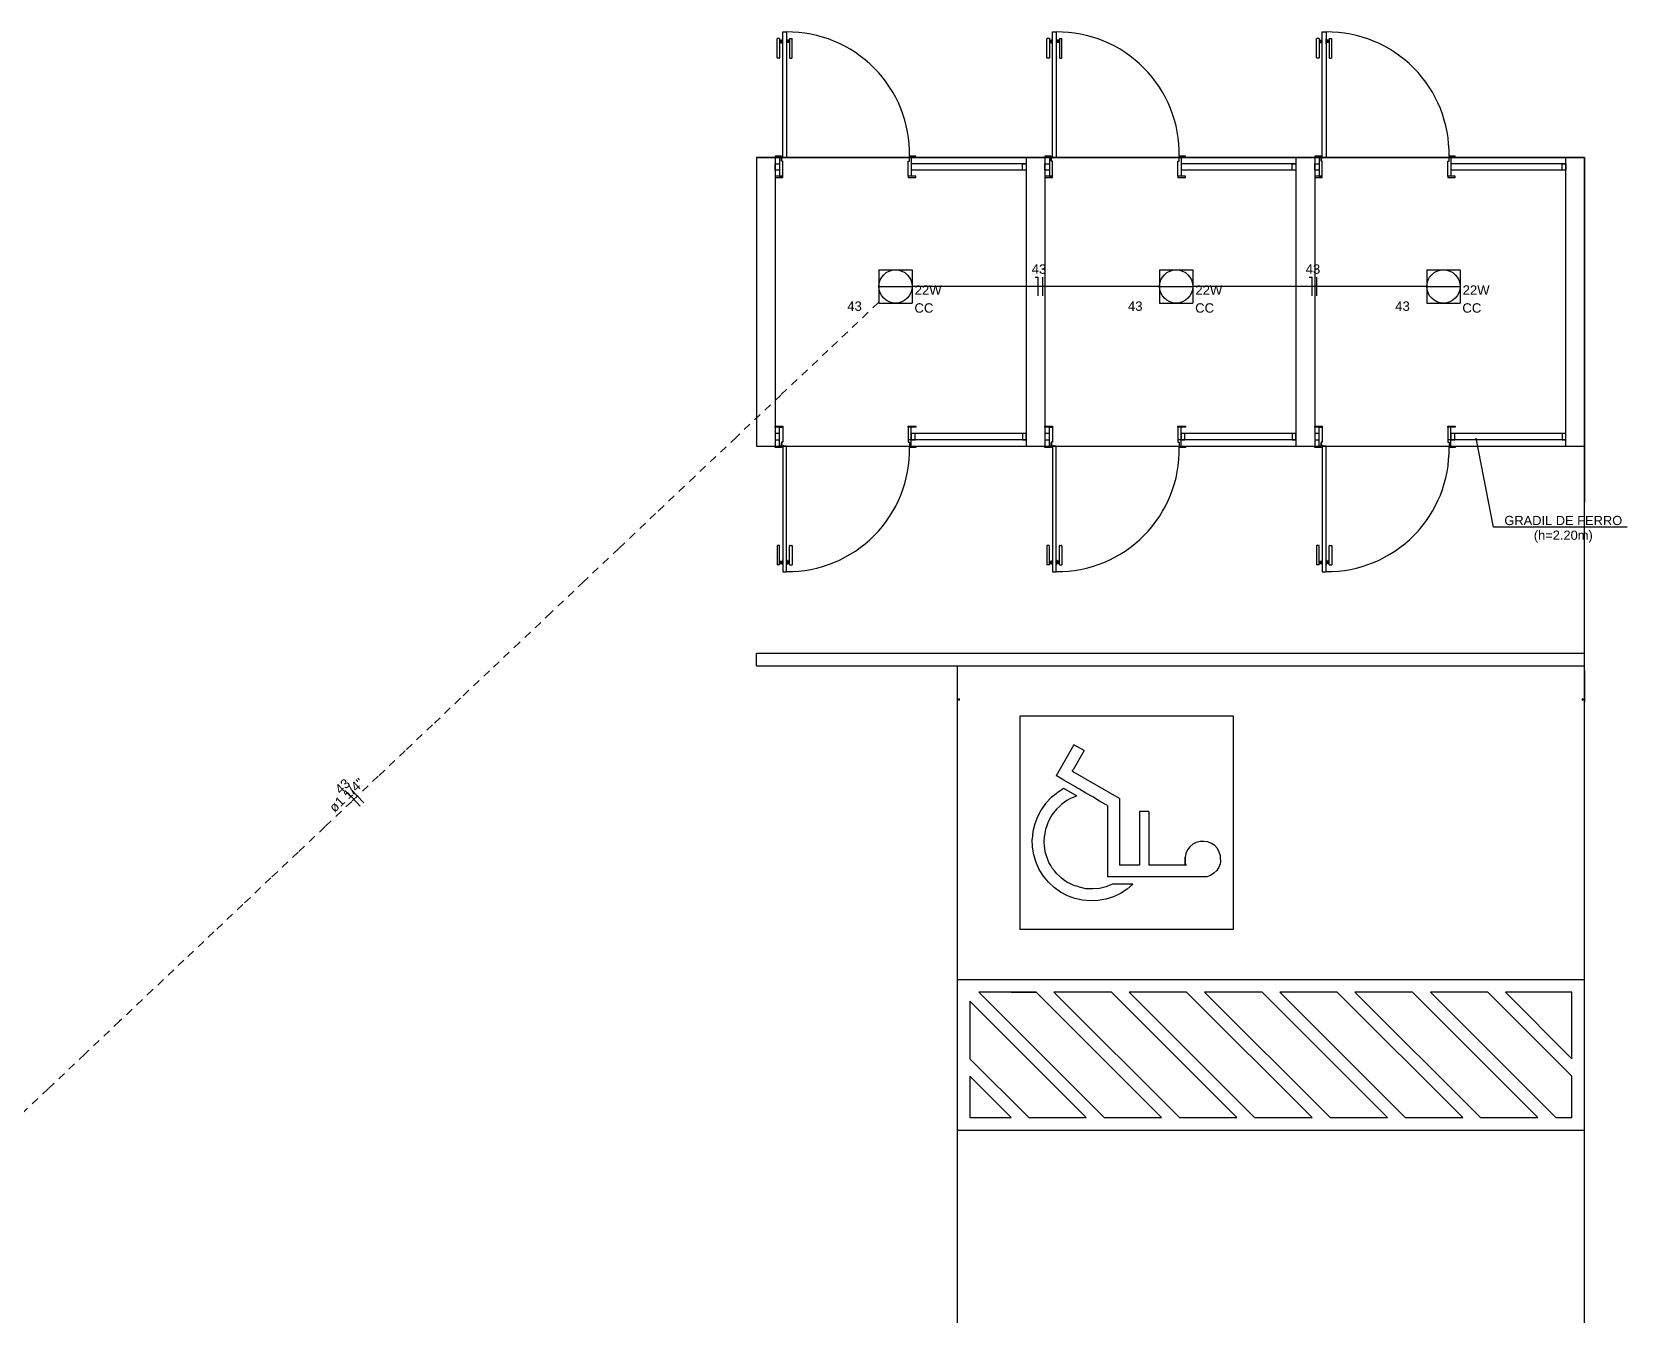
# Model space of a CAD drawing. Header units: millimetres. Extents: x -182 to 147, y -1396 to 58.
# Drawn here: x -85.73 to -60.31, y 37.18 to 57.63 of the extents above; entities that cross this region are included whole.
import ezdxf

# ---------------------------------------------------------------- set-up
doc = ezdxf.new("R2010")
doc.units = ezdxf.units.MM
doc.header["$LTSCALE"] = 10
doc.header["$MEASUREMENT"] = 0
doc.linetypes.add('Dashed2', pattern=[0.375, 0.25, -0.125])
for name, color, linetype in [('Arquitetura', 8, 'Continuous'), ('EL-Condutos', 4, 'Continuous'), ('EL-Fios (Fase 1)', 7, 'Continuous'), ('EL-Fios (Neutro)', 170, 'Continuous'), ('EL-Textos conduto', 7, 'Continuous'), ('EL-Textos fios', 7, 'Continuous'), ('P-SIMBOL', 170, 'Continuous'), ('Textos', 7, 'Continuous')]:
    doc.layers.add(name, color=color, linetype=linetype)
doc.styles.add('Arial', font='arial.ttf')

msp = doc.modelspace()

# ---------------------------------------------------------------- hatches: boundary and pattern name
at = {"layer": 'Arquitetura', "linetype": 'Continuous'}
for points in [[(-70.9833, 46.9899), (-70.9443, 46.9799), (-70.9443, 47.0009), (-70.9833, 46.9899)], [(-60.9833, 46.9899), (-61.0213, 47.0009), (-61.0213, 46.9799), (-60.9833, 46.9899)]]:
    msp.add_hatch(color=256, dxfattribs=at).paths.add_polyline_path(points)

# ---------------------------------------------------------------- linework, layer by layer
for p, q in [((-73.8533, 57.2159), (-73.8533, 57.5189)), ((-73.8133, 57.5189), (-73.8133, 57.2159)), ((-73.7673, 57.4359), (-73.7673, 57.5159)), ((-73.6983, 57.4359), (-73.6983, 57.5159)), ((-73.6523, 57.5189), (-73.6523, 57.2159)), ((-73.6123, 57.2159), (-73.6123, 57.5189)), ((-69.5523, 57.2159), (-69.5523, 57.5189)), ((-69.5123, 57.5189), (-69.5123, 57.2159)), ((-69.4663, 57.4359), (-69.4663, 57.5159)), ((-69.3993, 57.4359), (-69.3993, 57.5159)), ((-69.3533, 57.5189), (-69.3533, 57.2159)), ((-69.3133, 57.2159), (-69.3133, 57.5189)), ((-65.2533, 57.2159), (-65.2533, 57.5189)), ((-65.2133, 57.5189), (-65.2133, 57.2159)), ((-65.1673, 57.4359), (-65.1673, 57.5159)), ((-65.0993, 57.4359), (-65.0993, 57.5159)), ((-65.0523, 57.5189), (-65.0523, 57.2159)), ((-65.0123, 57.2159), (-65.0123, 57.5189)), ((-73.8193, 57.2099), (-73.8473, 57.2099)), ((-73.6463, 57.2099), (-73.6173, 57.2099)), ((-69.5203, 57.2099), (-69.5473, 57.2099)), ((-69.3453, 57.2099), (-69.3173, 57.2099)), ((-65.2193, 57.2099), (-65.2483, 57.2099)), ((-65.0463, 57.2099), (-65.0183, 57.2099)), ((-73.8533, 49.4369), (-73.8533, 49.1329)), ((-73.8193, 49.4429), (-73.8473, 49.4429)), ((-73.8133, 49.1329), (-73.8133, 49.4369)), ((-73.6523, 49.1329), (-73.6523, 49.4369)), ((-73.6463, 49.4429), (-73.6173, 49.4429)), ((-73.6123, 49.4369), (-73.6123, 49.1329)), ((-69.5523, 49.4369), (-69.5523, 49.1329)), ((-69.5203, 49.4429), (-69.5473, 49.4429)), ((-69.5123, 49.1329), (-69.5123, 49.4369)), ((-69.3533, 49.1329), (-69.3533, 49.4369)), ((-69.3453, 49.4429), (-69.3173, 49.4429)), ((-69.3133, 49.4369), (-69.3133, 49.1329)), ((-65.2533, 49.4369), (-65.2533, 49.1329)), ((-65.2193, 49.4429), (-65.2483, 49.4429)), ((-65.2133, 49.1329), (-65.2133, 49.4369)), ((-65.0523, 49.1329), (-65.0523, 49.4369)), ((-65.0463, 49.4429), (-65.0183, 49.4429)), ((-65.0123, 49.4369), (-65.0123, 49.1329)), ((-73.7673, 49.2159), (-73.7673, 49.1359)), ((-73.6983, 49.2159), (-73.6983, 49.1359)), ((-69.4663, 49.2159), (-69.4663, 49.1359)), ((-69.3993, 49.2159), (-69.3993, 49.1359)), ((-65.1673, 49.2159), (-65.1673, 49.1359)), ((-65.0993, 49.2159), (-65.0993, 49.1359)), ((-74.1833, 47.7259), (-60.9833, 47.7259)), ((-74.1833, 47.5259), (-60.9833, 47.5259)), ((-70.9833, 47.5259), (-70.9833, 20.1259)), ((-70.9833, 42.5259), (-60.9833, 42.5259)), ((-70.9833, 40.1259), (-60.9833, 40.1259))]:
    msp.add_line(p, q, dxfattribs=at)
at = {"layer": 'Arquitetura'}
for p, q in [((-73.8133, 57.5189), (-73.8533, 57.5189)), ((-73.8133, 57.4959), (-73.7673, 57.4959)), ((-73.8133, 57.4759), (-73.7673, 57.4759)), ((-73.7673, 57.5159), (-73.7623, 57.5159)), ((-73.7623, 55.6259), (-73.7623, 57.6259)), ((-73.7623, 57.6259), (-73.7033, 57.6259)), ((-73.7033, 57.6259), (-73.7033, 55.6259)), ((-73.6983, 57.5159), (-73.7033, 57.5159)), ((-73.6523, 57.4959), (-73.6983, 57.4959)), ((-73.6523, 57.4759), (-73.6983, 57.4759)), ((-73.6523, 57.5189), (-73.6123, 57.5189)), ((-69.5123, 57.5189), (-69.5523, 57.5189)), ((-69.5123, 57.4959), (-69.4663, 57.4959)), ((-69.5123, 57.4759), (-69.4663, 57.4759)), ((-69.4663, 57.5159), (-69.4633, 57.5159)), ((-69.4633, 55.6259), (-69.4633, 57.6259)), ((-69.4633, 57.6259), (-69.4023, 57.6259)), ((-69.4023, 57.6259), (-69.4023, 55.6259)), ((-69.3993, 57.5159), (-69.4023, 57.5159)), ((-69.3533, 57.4959), (-69.3993, 57.4959)), ((-69.3533, 57.4759), (-69.3993, 57.4759)), ((-69.3533, 57.5189), (-69.3133, 57.5189)), ((-65.2133, 57.5189), (-65.2533, 57.5189)), ((-65.2133, 57.4959), (-65.1673, 57.4959)), ((-65.2133, 57.4759), (-65.1673, 57.4759)), ((-65.1673, 57.5159), (-65.1633, 57.5159)), ((-65.1633, 55.6259), (-65.1633, 57.6259)), ((-65.1633, 57.6259), (-65.1033, 57.6259)), ((-65.1033, 57.6259), (-65.1033, 55.6259)), ((-65.0993, 57.5159), (-65.1033, 57.5159)), ((-65.0523, 57.4959), (-65.0993, 57.4959)), ((-65.0523, 57.4759), (-65.0993, 57.4759)), ((-65.0523, 57.5189), (-65.0123, 57.5189)), ((-73.8133, 57.4559), (-73.7673, 57.4559)), ((-73.7673, 57.4359), (-73.7623, 57.4359)), ((-73.6983, 57.4359), (-73.7033, 57.4359)), ((-73.6523, 57.4559), (-73.6983, 57.4559)), ((-69.5123, 57.4559), (-69.4663, 57.4559)), ((-69.4663, 57.4359), (-69.4633, 57.4359)), ((-69.3993, 57.4359), (-69.4023, 57.4359)), ((-69.3533, 57.4559), (-69.3993, 57.4559)), ((-65.2133, 57.4559), (-65.1673, 57.4559)), ((-65.1673, 57.4359), (-65.1633, 57.4359)), ((-65.0993, 57.4359), (-65.1033, 57.4359)), ((-65.0523, 57.4559), (-65.0993, 57.4559)), ((-74.1833, 55.6259), (-60.9833, 55.6259)), ((-60.9833, 55.6259), (-74.1833, 55.6259)), ((-74.1833, 55.6259), (-74.1833, 51.0259)), ((-73.8823, 55.6259), (-73.8823, 51.0259)), ((-73.7793, 55.5929), (-73.7793, 55.5989)), ((-73.7033, 55.6259), (-73.7623, 55.6259)), ((-73.7503, 55.6229), (-73.7553, 55.6229)), ((-69.8823, 55.5259), (-71.7133, 55.5259)), ((-69.8823, 55.4259), (-71.7133, 55.4259)), ((-69.8823, 55.6259), (-69.8823, 51.0259)), ((-69.5833, 55.6259), (-69.5833, 51.0259)), ((-69.4803, 55.5929), (-69.4803, 55.5989)), ((-69.4023, 55.6259), (-69.4633, 55.6259)), ((-69.4493, 55.6229), (-69.4563, 55.6229)), ((-65.5833, 55.5259), (-67.4133, 55.5259)), ((-65.5833, 55.4259), (-67.4133, 55.4259)), ((-65.5833, 55.6259), (-65.5833, 51.0259)), ((-65.2823, 55.6259), (-65.2823, 51.0259)), ((-65.1793, 55.5929), (-65.1793, 55.5989)), ((-65.1033, 55.6259), (-65.1633, 55.6259)), ((-65.1503, 55.6229), (-65.1553, 55.6229)), ((-61.2823, 55.5259), (-63.1123, 55.5259)), ((-61.2823, 55.4259), (-63.1123, 55.4259)), ((-61.2823, 51.0259), (-61.2823, 55.6259)), ((-60.9833, 55.6259), (-60.9833, 50.1259)), ((-60.9833, 51.0259), (-60.9833, 55.6259)), ((-69.4633, 55.3269), (-69.5833, 55.3269)), ((-69.8823, 51.1259), (-71.7623, 51.1259)), ((-69.8823, 51.2259), (-71.7133, 51.2259)), ((-65.5833, 51.1259), (-67.4633, 51.1259)), ((-65.5833, 51.2259), (-67.4133, 51.2259)), ((-61.2823, 51.1259), (-63.1633, 51.1259)), ((-61.2823, 51.2259), (-63.1123, 51.2259)), ((-62.4353, 49.7329), (-62.7123, 51.1509)), ((-74.1833, 51.0259), (-60.9833, 51.0259)), ((-73.7793, 51.0589), (-73.7793, 51.0529)), ((-73.7623, 51.0259), (-73.7623, 49.0259)), ((-73.7033, 51.0259), (-73.7623, 51.0259)), ((-73.7503, 51.0289), (-73.7553, 51.0289)), ((-73.7033, 49.0259), (-73.7033, 51.0259)), ((-69.4803, 51.0589), (-69.4803, 51.0529)), ((-69.4633, 51.0259), (-69.4633, 49.0259)), ((-69.4023, 51.0259), (-69.4633, 51.0259)), ((-69.4493, 51.0289), (-69.4563, 51.0289)), ((-69.4023, 49.0259), (-69.4023, 51.0259)), ((-65.1793, 51.0589), (-65.1793, 51.0529)), ((-65.1633, 51.0259), (-65.1633, 49.0259)), ((-65.1033, 51.0259), (-65.1633, 51.0259)), ((-65.1503, 51.0289), (-65.1553, 51.0289)), ((-65.1033, 49.0259), (-65.1033, 51.0259)), ((-60.9833, 19.8269), (-60.9833, 51.0259)), ((-60.3053, 49.7329), (-62.4353, 49.7329)), ((-73.8133, 49.1329), (-73.8533, 49.1329)), ((-73.8133, 49.1959), (-73.7673, 49.1959)), ((-73.8133, 49.1759), (-73.7673, 49.1759)), ((-73.8133, 49.1559), (-73.7673, 49.1559)), ((-73.7673, 49.2159), (-73.7623, 49.2159)), ((-73.7673, 49.1359), (-73.7623, 49.1359)), ((-73.6983, 49.2159), (-73.7033, 49.2159)), ((-73.6983, 49.1359), (-73.7033, 49.1359)), ((-73.6523, 49.1959), (-73.6983, 49.1959)), ((-73.6523, 49.1759), (-73.6983, 49.1759)), ((-73.6523, 49.1559), (-73.6983, 49.1559)), ((-73.6523, 49.1329), (-73.6123, 49.1329)), ((-69.5123, 49.1329), (-69.5523, 49.1329)), ((-69.5123, 49.1959), (-69.4663, 49.1959)), ((-69.5123, 49.1759), (-69.4663, 49.1759)), ((-69.5123, 49.1559), (-69.4663, 49.1559)), ((-69.4663, 49.2159), (-69.4633, 49.2159)), ((-69.4663, 49.1359), (-69.4633, 49.1359)), ((-69.3993, 49.2159), (-69.4023, 49.2159)), ((-69.3993, 49.1359), (-69.4023, 49.1359)), ((-69.3533, 49.1959), (-69.3993, 49.1959)), ((-69.3533, 49.1759), (-69.3993, 49.1759)), ((-69.3533, 49.1559), (-69.3993, 49.1559)), ((-69.3533, 49.1329), (-69.3133, 49.1329)), ((-65.2133, 49.1329), (-65.2533, 49.1329)), ((-65.2133, 49.1959), (-65.1673, 49.1959)), ((-65.2133, 49.1759), (-65.1673, 49.1759)), ((-65.2133, 49.1559), (-65.1673, 49.1559)), ((-65.1673, 49.2159), (-65.1633, 49.2159)), ((-65.1673, 49.1359), (-65.1633, 49.1359)), ((-65.0993, 49.2159), (-65.1033, 49.2159)), ((-65.0993, 49.1359), (-65.1033, 49.1359)), ((-65.0523, 49.1959), (-65.0993, 49.1959)), ((-65.0523, 49.1759), (-65.0993, 49.1759)), ((-65.0523, 49.1559), (-65.0993, 49.1559)), ((-65.0523, 49.1329), (-65.0123, 49.1329)), ((-73.7623, 49.0259), (-73.7033, 49.0259)), ((-69.4633, 49.0259), (-69.4023, 49.0259)), ((-65.1633, 49.0259), (-65.1033, 49.0259)), ((-74.1833, 47.5259), (-74.1833, 47.7259)), ((-70.9833, 47.4459), (-70.9833, 46.9499)), ((-60.9833, 47.4459), (-60.9833, 46.9499)), ((-69.9833, 46.7259), (-69.9833, 43.3239)), ((-69.7883, 46.7259), (-69.9833, 46.7259)), ((-69.7753, 46.7259), (-69.7883, 46.7259)), ((-69.7463, 46.7259), (-69.7753, 46.7259)), ((-69.7033, 46.7259), (-69.7463, 46.7259)), ((-69.6443, 46.7259), (-69.7033, 46.7259)), ((-69.5723, 46.7259), (-69.6443, 46.7259)), ((-69.4833, 46.7259), (-69.5723, 46.7259)), ((-69.4073, 46.7259), (-69.4833, 46.7259)), ((-69.1233, 46.7259), (-69.4073, 46.7259)), ((-68.9583, 46.7259), (-69.1233, 46.7259)), ((-68.3963, 46.7259), (-68.9583, 46.7259)), ((-68.0783, 46.7259), (-68.3963, 46.7259)), ((-67.9263, 46.7259), (-68.0783, 46.7259)), ((-67.3503, 46.7259), (-67.9263, 46.7259)), ((-67.3383, 46.7259), (-67.3503, 46.7259)), ((-67.3123, 46.7259), (-67.3383, 46.7259)), ((-67.2743, 46.7259), (-67.3123, 46.7259)), ((-67.2273, 46.7259), (-67.2743, 46.7259)), ((-67.1723, 46.7259), (-67.2273, 46.7259)), ((-67.1093, 46.7259), (-67.1723, 46.7259)), ((-67.0493, 46.7259), (-67.1093, 46.7259)), ((-66.9863, 46.7259), (-67.0493, 46.7259)), ((-66.9273, 46.7259), (-66.9863, 46.7259)), ((-66.8763, 46.7259), (-66.9273, 46.7259)), ((-66.8343, 46.7259), (-66.8763, 46.7259)), ((-66.8043, 46.7259), (-66.8343, 46.7259)), ((-66.7873, 46.7259), (-66.8043, 46.7259)), ((-66.7833, 46.7259), (-66.7873, 46.7259)), ((-66.5843, 46.7259), (-66.7833, 46.7259)), ((-66.5843, 46.7259), (-66.5843, 43.3239)), ((-69.1233, 46.2689), (-69.4073, 45.7739)), ((-69.1233, 46.2689), (-69.4073, 45.7739)), ((-68.9583, 46.1759), (-69.1363, 45.8669)), ((-68.9583, 46.1759), (-69.1233, 46.2689)), ((-68.9583, 46.1759), (-69.1233, 46.2689)), ((-69.3903, 45.7659), (-69.4073, 45.7739)), ((-69.2803, 45.7019), (-69.3903, 45.7659)), ((-69.1493, 45.8459), (-69.1363, 45.8669)), ((-69.1493, 45.8459), (-69.1363, 45.8669)), ((-69.1363, 45.8379), (-69.1493, 45.8459)), ((-68.9583, 45.7359), (-69.1363, 45.8379)), ((-68.9583, 45.7359), (-69.1363, 45.8379)), ((-69.2803, 45.5709), (-69.3903, 45.5029)), ((-69.2803, 45.5709), (-69.3903, 45.5029)), ((-69.1073, 45.6009), (-69.2803, 45.7019)), ((-69.1073, 45.4689), (-69.2803, 45.5709)), ((-69.1073, 45.4689), (-69.2803, 45.5709)), ((-69.0773, 45.5839), (-69.1073, 45.6009)), ((-69.0343, 45.5579), (-69.0773, 45.5839)), ((-68.9293, 45.4989), (-69.0343, 45.5579)), ((-68.3963, 45.4099), (-68.9583, 45.7359)), ((-68.3963, 45.4099), (-68.9583, 45.7359)), ((-69.5723, 45.3339), (-69.6443, 45.2329)), ((-69.5723, 45.3339), (-69.6443, 45.2329)), ((-69.4833, 45.4269), (-69.5723, 45.3339)), ((-69.4833, 45.4269), (-69.5723, 45.3339)), ((-69.4073, 45.4859), (-69.4833, 45.4269)), ((-69.4073, 45.4859), (-69.4833, 45.4269)), ((-69.3903, 45.5029), (-69.4073, 45.4859)), ((-69.3903, 45.5029), (-69.4073, 45.4859)), ((-69.3523, 45.2869), (-69.3993, 45.2409)), ((-69.3183, 45.3169), (-69.3523, 45.2869)), ((-69.2723, 45.3549), (-69.3183, 45.3169)), ((-69.2343, 45.3799), (-69.2723, 45.3549)), ((-69.1783, 45.4099), (-69.2343, 45.3799)), ((-69.1363, 45.4269), (-69.1783, 45.4099)), ((-69.1073, 45.4399), (-69.1363, 45.4269)), ((-69.0773, 45.4519), (-69.1073, 45.4689)), ((-69.0773, 45.4519), (-69.1073, 45.4689)), ((-69.0773, 45.4519), (-69.1073, 45.4399)), ((-68.8183, 45.4359), (-68.9293, 45.4989)), ((-68.7133, 45.3719), (-68.8183, 45.4359)), ((-68.6073, 45.3129), (-68.7133, 45.3719)), ((-68.5863, 45.2999), (-68.6073, 45.3129)), ((-68.5863, 45.2999), (-68.5863, 44.1619)), ((-68.3963, 45.4099), (-68.3963, 44.3519)), ((-69.7463, 45.0079), (-69.7753, 44.8849)), ((-69.7463, 45.0079), (-69.7753, 44.8849)), ((-69.7033, 45.1219), (-69.7463, 45.0079)), ((-69.7033, 45.1219), (-69.7463, 45.0079)), ((-69.6443, 45.2329), (-69.7033, 45.1219)), ((-69.6443, 45.2329), (-69.7033, 45.1219)), ((-69.5383, 45.0249), (-69.5593, 44.9619)), ((-69.5213, 45.0629), (-69.5383, 45.0249)), ((-69.4923, 45.1219), (-69.5213, 45.0629)), ((-69.4663, 45.1559), (-69.4923, 45.1219)), ((-69.4283, 45.2109), (-69.4663, 45.1559)), ((-69.3993, 45.2409), (-69.4283, 45.2109)), ((-67.9263, 45.2069), (-68.0783, 45.2069)), ((-67.9263, 45.2069), (-68.0783, 45.2069)), ((-68.0783, 45.2069), (-68.0783, 44.3519)), ((-67.9263, 45.2069), (-67.9263, 44.3519)), ((-69.7753, 44.8849), (-69.7883, 44.7629)), ((-69.7753, 44.8849), (-69.7883, 44.7629)), ((-69.7843, 44.6359), (-69.7883, 44.7629)), ((-69.5973, 44.7079), (-69.5933, 44.8179)), ((-69.5973, 44.7079), (-69.5933, 44.8179)), ((-69.5853, 44.8519), (-69.5933, 44.8179)), ((-69.5723, 44.9229), (-69.5853, 44.8519)), ((-69.5593, 44.9619), (-69.5723, 44.9229)), ((-69.7623, 44.5129), (-69.7843, 44.6359)), ((-69.7243, 44.3939), (-69.7623, 44.5129)), ((-69.5933, 44.6649), (-69.5973, 44.7079)), ((-69.5853, 44.6019), (-69.5933, 44.6649)), ((-69.5723, 44.5469), (-69.5853, 44.6019)), ((-69.5723, 44.5469), (-69.5853, 44.6019)), ((-69.5593, 44.4959), (-69.5723, 44.5469)), ((-69.5593, 44.4959), (-69.5723, 44.5469)), ((-69.5383, 44.4409), (-69.5593, 44.4959)), ((-69.5383, 44.4409), (-69.5593, 44.4959)), ((-67.3383, 44.5339), (-67.3503, 44.4749)), ((-67.3383, 44.5339), (-67.3503, 44.4749)), ((-67.3123, 44.5929), (-67.3383, 44.5339)), ((-67.3123, 44.5929), (-67.3383, 44.5339)), ((-67.2743, 44.6399), (-67.3123, 44.5929)), ((-67.2743, 44.6399), (-67.3123, 44.5929)), ((-67.2273, 44.6819), (-67.2743, 44.6399)), ((-67.2273, 44.6819), (-67.2743, 44.6399)), ((-67.1723, 44.7119), (-67.2273, 44.6819)), ((-67.1723, 44.7119), (-67.2273, 44.6819)), ((-67.1093, 44.7289), (-67.1723, 44.7119)), ((-67.1093, 44.7289), (-67.1723, 44.7119)), ((-67.0493, 44.7289), (-67.1093, 44.7289)), ((-67.0493, 44.7289), (-67.1093, 44.7289)), ((-66.9863, 44.7199), (-67.0493, 44.7289)), ((-66.9863, 44.7199), (-67.0493, 44.7289)), ((-66.9273, 44.6949), (-66.9863, 44.7199)), ((-66.9273, 44.6949), (-66.9863, 44.7199)), ((-66.8763, 44.6609), (-66.9273, 44.6949)), ((-66.8763, 44.6609), (-66.9273, 44.6949)), ((-66.8343, 44.6149), (-66.8763, 44.6609)), ((-66.8343, 44.6149), (-66.8763, 44.6609)), ((-66.8043, 44.5589), (-66.8343, 44.6149)), ((-66.8043, 44.5589), (-66.8343, 44.6149)), ((-66.7873, 44.4999), (-66.8043, 44.5589)), ((-66.7873, 44.4999), (-66.8043, 44.5589)), ((-66.7833, 44.4369), (-66.7873, 44.4999)), ((-66.7833, 44.4369), (-66.7873, 44.4999)), ((-69.6733, 44.2799), (-69.7243, 44.3939)), ((-69.6063, 44.1739), (-69.6733, 44.2799)), ((-69.5213, 44.3939), (-69.5383, 44.4409)), ((-69.5213, 44.3939), (-69.5383, 44.4409)), ((-69.4923, 44.3439), (-69.5213, 44.3939)), ((-69.4923, 44.3439), (-69.5213, 44.3939)), ((-69.4663, 44.3009), (-69.4923, 44.3439)), ((-69.4663, 44.3009), (-69.4923, 44.3439)), ((-69.4283, 44.2549), (-69.4663, 44.3009)), ((-69.4283, 44.2549), (-69.4663, 44.3009)), ((-69.3993, 44.2169), (-69.4283, 44.2549)), ((-69.3993, 44.2169), (-69.4283, 44.2549)), ((-68.0783, 44.3519), (-68.3963, 44.3519)), ((-68.0783, 44.3519), (-68.3963, 44.3519)), ((-67.3503, 44.3519), (-67.9263, 44.3519)), ((-67.3503, 44.3519), (-67.9263, 44.3519)), ((-67.3503, 44.4749), (-67.3503, 44.4109)), ((-67.3503, 44.3519), (-67.3503, 44.4749)), ((-67.3503, 44.4109), (-67.3503, 44.3519)), ((-67.3503, 44.4109), (-67.3503, 44.3519)), ((-67.3383, 44.3609), (-67.3503, 44.4109)), ((-67.3503, 44.4109), (-67.3503, 44.3519)), ((-67.3503, 44.3519), (-67.3503, 44.4109)), ((-67.3503, 44.3519), (-67.3503, 44.4109)), ((-67.3503, 44.3519), (-67.3383, 44.3609)), ((-67.3503, 44.3519), (-67.3383, 44.3609)), ((-67.3383, 44.3519), (-67.3503, 44.3519)), ((-67.3383, 44.3519), (-67.3503, 44.3519)), ((-67.3333, 44.3519), (-67.3383, 44.3609)), ((-67.3383, 44.3609), (-67.3383, 44.3519)), ((-67.3383, 44.3609), (-67.3383, 44.3519)), ((-67.3383, 44.3519), (-67.3333, 44.3519)), ((-67.3383, 44.3519), (-67.3333, 44.3519)), ((-66.8463, 44.2629), (-66.8933, 44.2209)), ((-66.8133, 44.3179), (-66.8463, 44.2629)), ((-66.7923, 44.3729), (-66.8133, 44.3179)), ((-66.7873, 44.4029), (-66.7923, 44.3729)), ((-66.7833, 44.4369), (-66.7873, 44.4029)), ((-69.5263, 44.0769), (-69.6063, 44.1739)), ((-69.4373, 43.9929), (-69.5263, 44.0769)), ((-69.3353, 43.9199), (-69.4373, 43.9929)), ((-69.3523, 44.1739), (-69.3993, 44.2169)), ((-69.3523, 44.1739), (-69.3993, 44.2169)), ((-69.3183, 44.1449), (-69.3523, 44.1739)), ((-69.3183, 44.1449), (-69.3523, 44.1739)), ((-69.2723, 44.1069), (-69.3183, 44.1449)), ((-69.2723, 44.1069), (-69.3183, 44.1449)), ((-69.2343, 44.0809), (-69.2723, 44.1069)), ((-69.2343, 44.0809), (-69.2723, 44.1069)), ((-69.1783, 44.0519), (-69.2343, 44.0809)), ((-69.1783, 44.0519), (-69.2343, 44.0809)), ((-69.1363, 44.0309), (-69.1783, 44.0519)), ((-69.1363, 44.0309), (-69.1783, 44.0519)), ((-69.1073, 44.0219), (-69.1363, 44.0309)), ((-69.1073, 44.0219), (-69.1363, 44.0309)), ((-69.0773, 44.0139), (-69.1073, 44.0219)), ((-69.0773, 44.0139), (-69.1073, 44.0219)), ((-69.0343, 43.9969), (-69.0773, 44.0139)), ((-69.0343, 43.9969), (-69.0773, 44.0139)), ((-68.9293, 43.9749), (-69.0343, 43.9969)), ((-68.9293, 43.9749), (-69.0343, 43.9969)), ((-68.6073, 44.0049), (-68.7133, 43.9799)), ((-68.6073, 44.0049), (-68.7133, 43.9799)), ((-68.5863, 44.0139), (-68.6073, 44.0049)), ((-68.5863, 44.0139), (-68.6073, 44.0049)), ((-68.5053, 44.1619), (-68.5863, 44.1619)), ((-68.5053, 44.0469), (-68.5863, 44.0139)), ((-68.5053, 44.0469), (-68.5863, 44.0139)), ((-68.2733, 44.1619), (-68.5053, 44.1619)), ((-68.2733, 44.0469), (-68.5053, 44.0469)), ((-68.2733, 44.0469), (-68.5053, 44.0469)), ((-68.1803, 44.1619), (-68.2733, 44.1619)), ((-68.1803, 44.0469), (-68.2733, 43.9669)), ((-68.1803, 44.0469), (-68.2733, 44.0469)), ((-68.1803, 44.0469), (-68.2733, 44.0469)), ((-67.0673, 44.1619), (-68.1803, 44.1619)), ((-67.0033, 44.1659), (-67.0673, 44.1619)), ((-66.9443, 44.1869), (-67.0033, 44.1659)), ((-66.8933, 44.2209), (-66.9443, 44.1869)), ((-69.2253, 43.8609), (-69.3353, 43.9199)), ((-69.1073, 43.8189), (-69.2253, 43.8609)), ((-68.9843, 43.7939), (-69.1073, 43.8189)), ((-68.8613, 43.7809), (-68.9843, 43.7939)), ((-68.8183, 43.9709), (-68.9293, 43.9749)), ((-68.8183, 43.9709), (-68.9293, 43.9749)), ((-68.7343, 43.7849), (-68.8613, 43.7809)), ((-68.7133, 43.9799), (-68.8183, 43.9709)), ((-68.7133, 43.9799), (-68.8183, 43.9709)), ((-68.6113, 43.8099), (-68.7343, 43.7849)), ((-68.4933, 43.8439), (-68.6113, 43.8099)), ((-68.3793, 43.8989), (-68.4933, 43.8439)), ((-68.2733, 43.9669), (-68.3793, 43.8989)), ((-69.7883, 43.3239), (-69.9833, 43.3239)), ((-69.7883, 43.3239), (-69.9833, 43.3239)), ((-69.7843, 43.3239), (-69.7883, 43.3239)), ((-69.7843, 43.3239), (-69.7883, 43.3239)), ((-69.7623, 43.3239), (-69.7843, 43.3239)), ((-69.7623, 43.3239), (-69.7843, 43.3239)), ((-69.7243, 43.3239), (-69.7623, 43.3239)), ((-69.7243, 43.3239), (-69.7623, 43.3239)), ((-69.6733, 43.3239), (-69.7243, 43.3239)), ((-69.6733, 43.3239), (-69.7243, 43.3239)), ((-69.6063, 43.3239), (-69.6733, 43.3239)), ((-69.6063, 43.3239), (-69.6733, 43.3239)), ((-69.5263, 43.3239), (-69.6063, 43.3239)), ((-69.5263, 43.3239), (-69.6063, 43.3239)), ((-69.4373, 43.3239), (-69.5263, 43.3239)), ((-69.4373, 43.3239), (-69.5263, 43.3239)), ((-69.3353, 43.3239), (-69.4373, 43.3239)), ((-69.3353, 43.3239), (-69.4373, 43.3239)), ((-69.2253, 43.3239), (-69.3353, 43.3239)), ((-69.2253, 43.3239), (-69.3353, 43.3239)), ((-69.1073, 43.3239), (-69.2253, 43.3239)), ((-69.1073, 43.3239), (-69.2253, 43.3239)), ((-68.9843, 43.3239), (-69.1073, 43.3239)), ((-68.9843, 43.3239), (-69.1073, 43.3239)), ((-68.8613, 43.3239), (-68.9843, 43.3239)), ((-68.8613, 43.3239), (-68.9843, 43.3239)), ((-68.7343, 43.3239), (-68.8613, 43.3239)), ((-68.7343, 43.3239), (-68.8613, 43.3239)), ((-68.6113, 43.3239), (-68.7343, 43.3239)), ((-68.6113, 43.3239), (-68.7343, 43.3239)), ((-68.4933, 43.3239), (-68.6113, 43.3239)), ((-68.4933, 43.3239), (-68.6113, 43.3239)), ((-68.3793, 43.3239), (-68.4933, 43.3239)), ((-68.3793, 43.3239), (-68.4933, 43.3239)), ((-68.2733, 43.3239), (-68.3793, 43.3239)), ((-68.2733, 43.3239), (-68.3793, 43.3239)), ((-68.1803, 43.3239), (-68.2733, 43.3239)), ((-68.1803, 43.3239), (-68.2733, 43.3239)), ((-67.0673, 43.3239), (-68.1803, 43.3239)), ((-67.0673, 43.3239), (-68.1803, 43.3239)), ((-67.0033, 43.3239), (-67.0673, 43.3239)), ((-67.0033, 43.3239), (-67.0673, 43.3239)), ((-66.9443, 43.3239), (-67.0033, 43.3239)), ((-66.9443, 43.3239), (-67.0033, 43.3239)), ((-66.8933, 43.3239), (-66.9443, 43.3239)), ((-66.8933, 43.3239), (-66.9443, 43.3239)), ((-66.8463, 43.3239), (-66.8933, 43.3239)), ((-66.8463, 43.3239), (-66.8933, 43.3239)), ((-66.8133, 43.3239), (-66.8463, 43.3239)), ((-66.8133, 43.3239), (-66.8463, 43.3239)), ((-66.7923, 43.3239), (-66.8133, 43.3239)), ((-66.7923, 43.3239), (-66.8133, 43.3239)), ((-66.7873, 43.3239), (-66.7923, 43.3239)), ((-66.7873, 43.3239), (-66.7923, 43.3239)), ((-66.7833, 43.3239), (-66.7873, 43.3239)), ((-66.7833, 43.3239), (-66.7873, 43.3239)), ((-66.5843, 43.3239), (-66.7833, 43.3239)), ((-66.5843, 43.3239), (-66.7833, 43.3239)), ((-69.7253, 42.3239), (-70.6393, 42.3239)), ((-70.6393, 42.3239), (-68.6413, 40.3269)), ((-67.7233, 40.3269), (-69.7253, 42.3239)), ((-68.5233, 42.3239), (-69.4413, 42.3239)), ((-69.4413, 42.3239), (-67.4393, 40.3269)), ((-66.5253, 40.3269), (-68.5233, 42.3239)), ((-67.3253, 42.3239), (-68.2393, 42.3239)), ((-68.2393, 42.3239), (-66.2413, 40.3269)), ((-65.3233, 40.3269), (-67.3253, 42.3239)), ((-66.1233, 42.3239), (-67.0413, 42.3239)), ((-67.0413, 42.3239), (-65.0403, 40.3269)), ((-64.1253, 40.3269), (-66.1233, 42.3239)), ((-65.8393, 42.3239), (-63.8423, 40.3269)), ((-64.9253, 42.3239), (-65.8393, 42.3239)), ((-62.9233, 40.3269), (-64.9253, 42.3239)), ((-64.6423, 42.3239), (-62.6403, 40.3269)), ((-63.7233, 42.3239), (-64.6423, 42.3239)), ((-61.7263, 40.3269), (-63.7233, 42.3239)), ((-63.4403, 42.3239), (-61.4423, 40.3269)), ((-62.5263, 42.3239), (-63.4403, 42.3239)), ((-61.1843, 40.9869), (-62.5263, 42.3239)), ((-62.2423, 42.3239), (-61.1843, 41.2659)), ((-61.1843, 42.3239), (-62.2423, 42.3239)), ((-61.1843, 41.2659), (-61.1843, 42.3239)), ((-68.9243, 40.3269), (-70.7823, 42.1839)), ((-70.7823, 42.1839), (-70.7823, 41.2659)), ((-70.7823, 41.2659), (-69.8393, 40.3269)), ((-70.1223, 40.3269), (-70.7823, 40.9869)), ((-70.7823, 40.9869), (-70.7823, 40.3269)), ((-61.1843, 40.3269), (-61.1843, 40.9869)), ((-70.7823, 40.3269), (-70.1223, 40.3269)), ((-69.8393, 40.3269), (-68.9243, 40.3269)), ((-68.6413, 40.3269), (-67.7233, 40.3269)), ((-67.4393, 40.3269), (-66.5253, 40.3269)), ((-66.2413, 40.3269), (-65.3233, 40.3269)), ((-65.0403, 40.3269), (-64.1253, 40.3269)), ((-63.8423, 40.3269), (-62.9233, 40.3269)), ((-62.6403, 40.3269), (-61.7263, 40.3269)), ((-62.6403, 40.3269), (-61.7263, 40.3269)), ((-61.4423, 40.3269), (-61.1843, 40.3269)), ((-61.4423, 40.3269), (-61.1843, 40.3269))]:
    msp.add_line(p, q, dxfattribs=at)
at = {"layer": 'Arquitetura', "color": 2}
for p, q in [((-70.1223, 42.3239), (-69.7253, 42.3239)), ((-70.1223, 42.3239), (-69.7253, 42.3239)), ((-68.2393, 40.8429), (-67.7233, 40.3269)), ((-68.2393, 40.8429), (-67.7233, 40.3269))]:
    msp.add_line(p, q, dxfattribs=at)
at = {"layer": 'Arquitetura'}
for points in [[(-73.7823, 55.6459), (-73.8823, 55.6459), (-73.8823, 55.6259), (-73.7823, 55.6259), (-73.7823, 55.6459)], [(-73.8823, 55.5259), (-73.8133, 55.5259), (-73.8133, 55.4259), (-73.8823, 55.4259), (-73.8823, 55.5259)], [(-73.7623, 55.5659), (-73.7823, 55.5659), (-73.7823, 55.6259), (-73.8133, 55.6259), (-73.8133, 55.3269), (-73.7623, 55.3269), (-73.7623, 55.5659)], [(-71.7623, 55.5659), (-71.7423, 55.5659), (-71.7423, 55.6259), (-71.7133, 55.6259), (-71.7133, 55.3269), (-71.7623, 55.3269), (-71.7623, 55.5659)], [(-71.6433, 55.6459), (-71.7423, 55.6459), (-71.7423, 55.6259), (-71.6433, 55.6259), (-71.6433, 55.6459)], [(-69.9423, 55.5259), (-69.8823, 55.5259), (-69.8823, 55.4259), (-69.9423, 55.4259), (-69.9423, 55.5259)], [(-69.4833, 55.6459), (-69.5833, 55.6459), (-69.5833, 55.6259), (-69.4833, 55.6259), (-69.4833, 55.6459)], [(-69.5833, 55.5259), (-69.5123, 55.5259), (-69.5123, 55.4259), (-69.5833, 55.4259), (-69.5833, 55.5259)], [(-69.4633, 55.5659), (-69.4833, 55.5659), (-69.4833, 55.6259), (-69.5123, 55.6259), (-69.5123, 55.3269), (-69.4633, 55.3269), (-69.4633, 55.5659)], [(-67.4633, 55.5659), (-67.4423, 55.5659), (-67.4423, 55.6259), (-67.4133, 55.6259), (-67.4133, 55.3269), (-67.4633, 55.3269), (-67.4633, 55.5659)], [(-67.3423, 55.6459), (-67.4423, 55.6459), (-67.4423, 55.6259), (-67.3423, 55.6259), (-67.3423, 55.6459)], [(-65.6433, 55.5259), (-65.5833, 55.5259), (-65.5833, 55.4259), (-65.6433, 55.4259), (-65.6433, 55.5259)], [(-65.1833, 55.6459), (-65.2823, 55.6459), (-65.2823, 55.6259), (-65.1833, 55.6259), (-65.1833, 55.6459)], [(-65.2823, 55.5259), (-65.2133, 55.5259), (-65.2133, 55.4259), (-65.2823, 55.4259), (-65.2823, 55.5259)], [(-65.1633, 55.5659), (-65.1833, 55.5659), (-65.1833, 55.6259), (-65.2133, 55.6259), (-65.2133, 55.3269), (-65.1633, 55.3269), (-65.1633, 55.5659)], [(-63.1633, 55.5659), (-63.1433, 55.5659), (-63.1433, 55.6259), (-63.1123, 55.6259), (-63.1123, 55.3269), (-63.1633, 55.3269), (-63.1633, 55.5659)], [(-63.0433, 55.6459), (-63.1433, 55.6459), (-63.1433, 55.6259), (-63.0433, 55.6259), (-63.0433, 55.6459)], [(-61.3423, 55.5259), (-61.2823, 55.5259), (-61.2823, 55.4259), (-61.3423, 55.4259), (-61.3423, 55.5259)], [(-73.7623, 55.3269), (-73.8133, 55.3269), (-73.8823, 55.3269), (-73.8823, 55.3059), (-73.7623, 55.3059), (-73.7623, 55.3269)], [(-71.6433, 55.3269), (-71.7623, 55.3269), (-71.7623, 55.3059), (-71.6433, 55.3059), (-71.6433, 55.3269)], [(-69.4633, 55.3269), (-69.5123, 55.3269), (-69.5833, 55.3269), (-69.5833, 55.3059), (-69.4633, 55.3059), (-69.4633, 55.3269)], [(-67.3423, 55.3269), (-67.4633, 55.3269), (-67.4633, 55.3059), (-67.3423, 55.3059), (-67.3423, 55.3269)], [(-65.1633, 55.3269), (-65.2133, 55.3269), (-65.2823, 55.3269), (-65.2823, 55.3059), (-65.1633, 55.3059), (-65.1633, 55.3269)], [(-63.0433, 55.3269), (-63.1633, 55.3269), (-63.1633, 55.3059), (-63.0433, 55.3059), (-63.0433, 55.3269)], [(-73.7623, 51.3269), (-73.8133, 51.3269), (-73.8823, 51.3269), (-73.8823, 51.3459), (-73.7623, 51.3459), (-73.7623, 51.3269)], [(-73.8823, 51.1259), (-73.8133, 51.1259), (-73.8133, 51.2259), (-73.8823, 51.2259), (-73.8823, 51.1259)], [(-73.7623, 51.0869), (-73.7823, 51.0869), (-73.7823, 51.0259), (-73.8133, 51.0259), (-73.8133, 51.3269), (-73.7623, 51.3269), (-73.7623, 51.0869)], [(-71.6433, 51.3269), (-71.7623, 51.3269), (-71.7623, 51.3459), (-71.6433, 51.3459), (-71.6433, 51.3269)], [(-71.7623, 51.0869), (-71.7423, 51.0869), (-71.7423, 51.0259), (-71.7133, 51.0259), (-71.7133, 51.3269), (-71.7623, 51.3269), (-71.7623, 51.0869)], [(-71.7133, 51.1259), (-71.6523, 51.1259), (-71.6523, 51.2259), (-71.7133, 51.2259), (-71.7133, 51.1259)], [(-69.9423, 51.1259), (-69.8823, 51.1259), (-69.8823, 51.2259), (-69.9423, 51.2259), (-69.9423, 51.1259)], [(-69.4633, 51.3269), (-69.5123, 51.3269), (-69.5833, 51.3269), (-69.5833, 51.3459), (-69.4633, 51.3459), (-69.4633, 51.3269)], [(-69.5833, 51.1259), (-69.5123, 51.1259), (-69.5123, 51.2259), (-69.5833, 51.2259), (-69.5833, 51.1259)], [(-69.4633, 51.0869), (-69.4833, 51.0869), (-69.4833, 51.0259), (-69.5123, 51.0259), (-69.5123, 51.3269), (-69.4633, 51.3269), (-69.4633, 51.0869)], [(-67.3423, 51.3269), (-67.4633, 51.3269), (-67.4633, 51.3459), (-67.3423, 51.3459), (-67.3423, 51.3269)], [(-67.4633, 51.0869), (-67.4423, 51.0869), (-67.4423, 51.0259), (-67.4133, 51.0259), (-67.4133, 51.3269), (-67.4633, 51.3269), (-67.4633, 51.0869)], [(-67.4133, 51.1259), (-67.3533, 51.1259), (-67.3533, 51.2259), (-67.4133, 51.2259), (-67.4133, 51.1259)], [(-65.6433, 51.1259), (-65.5833, 51.1259), (-65.5833, 51.2259), (-65.6433, 51.2259), (-65.6433, 51.1259)], [(-65.1633, 51.3269), (-65.2133, 51.3269), (-65.2823, 51.3269), (-65.2823, 51.3459), (-65.1633, 51.3459), (-65.1633, 51.3269)], [(-65.2823, 51.1259), (-65.2133, 51.1259), (-65.2133, 51.2259), (-65.2823, 51.2259), (-65.2823, 51.1259)], [(-65.1633, 51.0869), (-65.1833, 51.0869), (-65.1833, 51.0259), (-65.2133, 51.0259), (-65.2133, 51.3269), (-65.1633, 51.3269), (-65.1633, 51.0869)], [(-63.0433, 51.3269), (-63.1633, 51.3269), (-63.1633, 51.3459), (-63.0433, 51.3459), (-63.0433, 51.3269)], [(-63.1633, 51.0869), (-63.1433, 51.0869), (-63.1433, 51.0259), (-63.1123, 51.0259), (-63.1123, 51.3269), (-63.1633, 51.3269), (-63.1633, 51.0869)], [(-63.1123, 51.1259), (-63.0523, 51.1259), (-63.0523, 51.2259), (-63.1123, 51.2259), (-63.1123, 51.1259)], [(-73.7823, 51.0059), (-73.8823, 51.0059), (-73.8823, 51.0259), (-73.7823, 51.0259), (-73.7823, 51.0059)], [(-71.6433, 51.0059), (-71.7423, 51.0059), (-71.7423, 51.0259), (-71.6433, 51.0259), (-71.6433, 51.0059)], [(-69.4833, 51.0059), (-69.5833, 51.0059), (-69.5833, 51.0259), (-69.4833, 51.0259), (-69.4833, 51.0059)], [(-67.3423, 51.0059), (-67.4423, 51.0059), (-67.4423, 51.0259), (-67.3423, 51.0259), (-67.3423, 51.0059)], [(-65.1833, 51.0059), (-65.2823, 51.0059), (-65.2823, 51.0259), (-65.1833, 51.0259), (-65.1833, 51.0059)], [(-63.0433, 51.0059), (-63.1433, 51.0059), (-63.1433, 51.0259), (-63.0433, 51.0259), (-63.0433, 51.0059)], [(-70.9833, 46.9899), (-70.9443, 46.9799), (-70.9443, 47.0009), (-70.9833, 46.9899)], [(-60.9833, 46.9899), (-61.0213, 47.0009), (-61.0213, 46.9799), (-60.9833, 46.9899)]]:
    msp.add_lwpolyline(points, close=True, dxfattribs=at)
for points in [[(-73.7803, 55.6179), (-73.7823, 55.6209), (-73.7823, 55.6209), (-73.7823, 55.6159), (-73.7823, 55.5769), (-73.7803, 55.5769), (-73.7803, 55.6179)], [(-73.7783, 55.6009), (-73.7793, 55.5989), (-73.7803, 55.5989)], [(-73.7783, 55.5909), (-73.7793, 55.5929), (-73.7803, 55.5929)], [(-73.7783, 55.5959), (-73.7773, 55.5959), (-73.7773, 55.5909), (-73.7783, 55.5909), (-73.7783, 55.6009), (-73.7773, 55.6009), (-73.7773, 55.5969), (-73.7783, 55.5969)], [(-73.7743, 55.6239), (-73.7773, 55.6259), (-73.7773, 55.6259), (-73.7733, 55.6259), (-73.7333, 55.6259), (-73.7333, 55.6239), (-73.7743, 55.6239)], [(-73.7573, 55.6219), (-73.7553, 55.6229), (-73.7553, 55.6239)], [(-73.7523, 55.6219), (-73.7523, 55.6209), (-73.7483, 55.6209), (-73.7483, 55.6219), (-73.7573, 55.6219), (-73.7573, 55.6209), (-73.7533, 55.6209), (-73.7533, 55.6219)], [(-73.7483, 55.6219), (-73.7503, 55.6229), (-73.7503, 55.6239)], [(-69.4813, 55.6179), (-69.4833, 55.6209), (-69.4833, 55.6209), (-69.4833, 55.6159), (-69.4833, 55.5769), (-69.4813, 55.5769), (-69.4813, 55.6179)], [(-69.4783, 55.6009), (-69.4803, 55.5989), (-69.4813, 55.5989)], [(-69.4783, 55.5909), (-69.4803, 55.5929), (-69.4813, 55.5929)], [(-69.4743, 55.6239), (-69.4783, 55.6259), (-69.4783, 55.6259), (-69.4733, 55.6259), (-69.4333, 55.6259), (-69.4333, 55.6239), (-69.4743, 55.6239)], [(-69.4783, 55.5959), (-69.4783, 55.5959), (-69.4783, 55.5909), (-69.4783, 55.5909), (-69.4783, 55.6009), (-69.4783, 55.6009), (-69.4783, 55.5969), (-69.4783, 55.5969)], [(-69.4583, 55.6219), (-69.4563, 55.6229), (-69.4563, 55.6239)], [(-69.4523, 55.6219), (-69.4523, 55.6209), (-69.4473, 55.6209), (-69.4473, 55.6219), (-69.4583, 55.6219), (-69.4583, 55.6209), (-69.4533, 55.6209), (-69.4533, 55.6219)], [(-69.4473, 55.6219), (-69.4493, 55.6229), (-69.4493, 55.6239)], [(-65.1803, 55.6179), (-65.1833, 55.6209), (-65.1833, 55.6209), (-65.1833, 55.6159), (-65.1833, 55.5769), (-65.1803, 55.5769), (-65.1803, 55.6179)], [(-65.1783, 55.6009), (-65.1793, 55.5989), (-65.1803, 55.5989)], [(-65.1783, 55.5909), (-65.1793, 55.5929), (-65.1803, 55.5929)], [(-65.1783, 55.5959), (-65.1773, 55.5959), (-65.1773, 55.5909), (-65.1783, 55.5909), (-65.1783, 55.6009), (-65.1773, 55.6009), (-65.1773, 55.5969), (-65.1783, 55.5969)], [(-65.1733, 55.6239), (-65.1773, 55.6259), (-65.1773, 55.6259), (-65.1723, 55.6259), (-65.1323, 55.6259), (-65.1323, 55.6239), (-65.1733, 55.6239)], [(-65.1573, 55.6219), (-65.1553, 55.6229), (-65.1553, 55.6239)], [(-65.1523, 55.6219), (-65.1523, 55.6209), (-65.1483, 55.6209), (-65.1483, 55.6219), (-65.1573, 55.6219), (-65.1573, 55.6209), (-65.1533, 55.6209), (-65.1533, 55.6219)], [(-65.1483, 55.6219), (-65.1503, 55.6229), (-65.1503, 55.6239)], [(-73.7803, 51.0349), (-73.7823, 51.0309), (-73.7823, 51.0309), (-73.7823, 51.0359), (-73.7823, 51.0769), (-73.7803, 51.0769), (-73.7803, 51.0349)], [(-73.7783, 51.0609), (-73.7793, 51.0589), (-73.7803, 51.0589)], [(-73.7783, 51.0509), (-73.7793, 51.0529), (-73.7803, 51.0529)], [(-73.7783, 51.0569), (-73.7773, 51.0569), (-73.7773, 51.0609), (-73.7783, 51.0609), (-73.7783, 51.0509), (-73.7773, 51.0509), (-73.7773, 51.0559), (-73.7783, 51.0559)], [(-73.7743, 51.0279), (-73.7773, 51.0259), (-73.7773, 51.0259), (-73.7733, 51.0259), (-73.7333, 51.0259), (-73.7333, 51.0279), (-73.7743, 51.0279)], [(-73.7523, 51.0309), (-73.7523, 51.0309), (-73.7483, 51.0309), (-73.7483, 51.0309), (-73.7573, 51.0309), (-73.7573, 51.0309), (-73.7533, 51.0309), (-73.7533, 51.0309)], [(-73.7573, 51.0309), (-73.7553, 51.0289), (-73.7553, 51.0279)], [(-73.7483, 51.0309), (-73.7503, 51.0289), (-73.7503, 51.0279)], [(-69.4813, 51.0349), (-69.4833, 51.0309), (-69.4833, 51.0309), (-69.4833, 51.0359), (-69.4833, 51.0769), (-69.4813, 51.0769), (-69.4813, 51.0349)], [(-69.4783, 51.0609), (-69.4803, 51.0589), (-69.4813, 51.0589)], [(-69.4783, 51.0509), (-69.4803, 51.0529), (-69.4813, 51.0529)], [(-69.4783, 51.0569), (-69.4783, 51.0569), (-69.4783, 51.0609), (-69.4783, 51.0609), (-69.4783, 51.0509), (-69.4783, 51.0509), (-69.4783, 51.0559), (-69.4783, 51.0559)], [(-69.4743, 51.0279), (-69.4783, 51.0259), (-69.4783, 51.0259), (-69.4733, 51.0259), (-69.4333, 51.0259), (-69.4333, 51.0279), (-69.4743, 51.0279)], [(-69.4523, 51.0309), (-69.4523, 51.0309), (-69.4473, 51.0309), (-69.4473, 51.0309), (-69.4583, 51.0309), (-69.4583, 51.0309), (-69.4533, 51.0309), (-69.4533, 51.0309)], [(-69.4583, 51.0309), (-69.4563, 51.0289), (-69.4563, 51.0279)], [(-69.4473, 51.0309), (-69.4493, 51.0289), (-69.4493, 51.0279)], [(-65.1803, 51.0349), (-65.1833, 51.0309), (-65.1833, 51.0309), (-65.1833, 51.0359), (-65.1833, 51.0769), (-65.1803, 51.0769), (-65.1803, 51.0349)], [(-65.1783, 51.0609), (-65.1793, 51.0589), (-65.1803, 51.0589)], [(-65.1783, 51.0509), (-65.1793, 51.0529), (-65.1803, 51.0529)], [(-65.1783, 51.0569), (-65.1773, 51.0569), (-65.1773, 51.0609), (-65.1783, 51.0609), (-65.1783, 51.0509), (-65.1773, 51.0509), (-65.1773, 51.0559), (-65.1783, 51.0559)], [(-65.1733, 51.0279), (-65.1773, 51.0259), (-65.1773, 51.0259), (-65.1723, 51.0259), (-65.1323, 51.0259), (-65.1323, 51.0279), (-65.1733, 51.0279)], [(-65.1523, 51.0309), (-65.1523, 51.0309), (-65.1483, 51.0309), (-65.1483, 51.0309), (-65.1573, 51.0309), (-65.1573, 51.0309), (-65.1533, 51.0309), (-65.1533, 51.0309)], [(-65.1573, 51.0309), (-65.1553, 51.0289), (-65.1553, 51.0279)], [(-65.1483, 51.0309), (-65.1503, 51.0289), (-65.1503, 51.0279)]]:
    msp.add_lwpolyline(points, dxfattribs=at)
at = {"layer": 'Arquitetura', "color": 3}
msp.add_lwpolyline([(-61.3423, 51.1259), (-61.2823, 51.1259), (-61.2823, 51.2259), (-61.3423, 51.2259), (-61.3423, 51.1259)], close=True, dxfattribs=at)
at = {"layer": 'Arquitetura'}
for centre in [(-73.7773, 55.6209), (-69.4783, 55.6209), (-65.1773, 55.6209), (-73.7773, 51.0309), (-69.4783, 51.0309), (-65.1773, 51.0309)]:
    msp.add_circle(centre, 0.005, dxfattribs=at)
for centre, start, end in [((-73.6863, 55.6829), 358.923, 90.495), ((-69.3863, 55.6829), 358.923, 90.495), ((-65.0863, 55.6829), 358.923, 90.495), ((-73.6863, 50.9699), 269.505, 1.07669), ((-69.3863, 50.9699), 269.505, 1.07669), ((-65.0863, 50.9699), 269.505, 1.07669)]:
    msp.add_arc(centre, 1.9436, start, end, dxfattribs=at)
at = {"layer": 'Arquitetura', "linetype": 'Continuous'}
for centre, start, end in [((-73.8463, 57.2159), 180, 260.538), ((-73.8183, 57.2159), 260.538, 0), ((-73.6473, 57.2159), 180, 279.462), ((-73.6193, 57.2159), 279.462, 0), ((-69.5473, 57.2159), 180, 260.538), ((-69.5193, 57.2159), 260.538, 0), ((-69.3463, 57.2159), 180, 279.462), ((-69.3183, 57.2159), 279.462, 0), ((-65.2473, 57.2159), 180, 260.538), ((-65.2183, 57.2159), 260.538, 0), ((-65.0473, 57.2159), 180, 279.462), ((-65.0193, 57.2159), 279.462, 0), ((-73.8463, 49.4369), 99.4623, 180), ((-73.8183, 49.4369), 0, 99.4623), ((-73.6473, 49.4369), 80.5377, 180), ((-73.6193, 49.4369), 0, 80.5377), ((-69.5473, 49.4369), 99.4623, 180), ((-69.5193, 49.4369), 0, 99.4623), ((-69.3463, 49.4369), 80.5377, 180), ((-69.3183, 49.4369), 0, 80.5377), ((-65.2473, 49.4369), 99.4623, 180), ((-65.2183, 49.4369), 0, 99.4623), ((-65.0473, 49.4369), 80.5377, 180), ((-65.0193, 49.4369), 0, 80.5377)]:
    msp.add_arc(centre, 0.006, start, end, dxfattribs=at)
at = {"layer": 'EL-Condutos', "linetype": 'Continuous'}
for points in [[(-67.7569, 53.571), (-67.9404, 53.571), (-68.1131, 53.571), (-68.2758, 53.571), (-68.4293, 53.571), (-68.5743, 53.571), (-68.7117, 53.571), (-68.8421, 53.571), (-68.9664, 53.571), (-69.0853, 53.571), (-69.1996, 53.571), (-69.31, 53.571), (-69.4174, 53.571), (-69.5225, 53.571), (-69.626, 53.571), (-69.7288, 53.571), (-69.8316, 53.571), (-69.9351, 53.571), (-70.0402, 53.571), (-70.1476, 53.571), (-70.258, 53.571), (-70.3723, 53.571), (-70.4912, 53.571), (-70.6155, 53.571), (-70.746, 53.571), (-70.8833, 53.571), (-71.0284, 53.571), (-71.1819, 53.571), (-71.3446, 53.571), (-71.5173, 53.571), (-71.7007, 53.571)], [(-63.4978, 53.571), (-63.6709, 53.571), (-63.8339, 53.571), (-63.9875, 53.571), (-64.1325, 53.571), (-64.2696, 53.571), (-64.3994, 53.571), (-64.5227, 53.571), (-64.6403, 53.571), (-64.7528, 53.571), (-64.861, 53.571), (-64.9656, 53.571), (-65.0673, 53.571), (-65.1669, 53.571), (-65.265, 53.571), (-65.3623, 53.571), (-65.4597, 53.571), (-65.5578, 53.571), (-65.6573, 53.571), (-65.7591, 53.571), (-65.8636, 53.571), (-65.9718, 53.571), (-66.0844, 53.571), (-66.2019, 53.571), (-66.3253, 53.571), (-66.4551, 53.571), (-66.5921, 53.571), (-66.7371, 53.571), (-66.8907, 53.571), (-67.0537, 53.571), (-67.2268, 53.571)]]:
    msp.add_lwpolyline(points, dxfattribs=at)
at = {"layer": 'EL-Condutos', "linetype": 'Dashed2', "ltscale": 0.05}
msp.add_lwpolyline([(-72.2375, 53.3136), (-73.0415, 52.5525), (-73.7949, 51.8392), (-74.5015, 51.1703), (-75.1647, 50.5424), (-75.7883, 49.9521), (-76.3757, 49.3959), (-76.9307, 48.8706), (-77.4567, 48.3726), (-77.9575, 47.8985), (-78.4365, 47.445), (-78.8975, 47.0085), (-79.3441, 46.5858), (-79.7797, 46.1734), (-80.2081, 45.7678), (-80.6328, 45.3658), (-81.0575, 44.9637), (-81.4857, 44.5584), (-81.921, 44.1462), (-82.3671, 43.7239), (-82.8275, 43.288), (-83.3059, 42.8351), (-83.8059, 42.3618), (-84.331, 41.8646), (-84.8849, 41.3403), (-85.4712, 40.7852), (-86.0935, 40.1962)], dxfattribs=at)
at = {"layer": 'EL-Fios (Fase 1)'}
for p, q in [((-69.6163, 53.421), (-69.6163, 53.721)), ((-65.2498, 53.421), (-65.2498, 53.721)), ((-80.4408, 45.341), (-80.647, 45.5589))]:
    msp.add_line(p, q, dxfattribs=at)
at = {"layer": 'EL-Fios (Neutro)'}
for p, q in [((-69.7413, 53.721), (-69.6913, 53.721)), ((-69.6913, 53.421), (-69.6913, 53.721)), ((-65.3748, 53.721), (-65.3248, 53.721)), ((-65.3248, 53.421), (-65.3248, 53.721)), ((-80.7378, 45.4729), (-80.7015, 45.5073)), ((-80.4952, 45.2895), (-80.7015, 45.5073))]:
    msp.add_line(p, q, dxfattribs=at)
at = {"layer": 'P-SIMBOL'}
for p, q in [((-72.2306, 53.836), (-71.7006, 53.836)), ((-72.2306, 53.836), (-72.2306, 53.306)), ((-71.7006, 53.836), (-71.7006, 53.306)), ((-67.7571, 53.836), (-67.2271, 53.836)), ((-67.7571, 53.836), (-67.7571, 53.306)), ((-67.2271, 53.836), (-67.2271, 53.306)), ((-63.4976, 53.836), (-62.9676, 53.836)), ((-63.4976, 53.836), (-63.4976, 53.306)), ((-62.9676, 53.836), (-62.9676, 53.306)), ((-72.2306, 53.571), (-71.7006, 53.571)), ((-67.7571, 53.571), (-67.2271, 53.571)), ((-63.4976, 53.571), (-62.9676, 53.571)), ((-72.2306, 53.306), (-71.7006, 53.306)), ((-67.7571, 53.306), (-67.2271, 53.306)), ((-63.4976, 53.306), (-62.9676, 53.306))]:
    msp.add_line(p, q, dxfattribs=at)
for centre in [(-71.9656, 53.571), (-67.4921, 53.571), (-63.2326, 53.571)]:
    msp.add_circle(centre, 0.265, dxfattribs=at)

# ---------------------------------------------------------------- texts
at = {"layer": 'Arquitetura', "attachment_point": 8, "line_spacing_factor": 0.798, "style": 'Arial'}
for s, insert, char_height, width in [('GRADIL DE FERRO', (-61.3223, 49.7661), 0.146674, 3.650623), ('(h=2.20m)', (-61.3223, 49.4897), 0.14667, 1.826283)]:
    msp.add_mtext(s, dxfattribs=dict(at, insert=insert, char_height=char_height, width=width))
at = {"layer": 'EL-Textos conduto', "insert": (-80.6603, 45.4093), "char_height": 0.15, "width": 1.26, "attachment_point": 8, "rotation": 43.4302, "line_spacing_factor": 0.6, "style": 'Arial'}
msp.add_mtext('ø1 1/4"', dxfattribs=at)
at = {"layer": 'EL-Textos fios', "char_height": 0.15, "width": 0.36, "attachment_point": 8, "line_spacing_factor": 0.6, "style": 'Arial'}
for insert in [(-69.6788, 53.7705), (-65.3123, 53.7705)]:
    msp.add_mtext('43', dxfattribs=dict(at, insert=insert))
at = {"layer": 'EL-Textos fios', "insert": (-80.7264, 45.5519), "char_height": 0.15, "width": 0.36, "attachment_point": 8, "rotation": 43.4302, "line_spacing_factor": 0.6, "style": 'Arial'}
msp.add_mtext('43', dxfattribs=at)
at = {"layer": 'Textos', "char_height": 0.15, "attachment_point": 7, "line_spacing_factor": 0.6, "style": 'Arial'}
for s, insert, width in [('22W', (-71.6606, 53.4376), 0.54), ('22W', (-67.1871, 53.4376), 0.54), ('22W', (-62.9276, 53.4376), 0.54), ('43', (-72.7347, 53.1795), 0.36), ('CC', (-71.6636, 53.1506), 0.36), ('43', (-68.2612, 53.1795), 0.36), ('CC', (-67.1901, 53.1506), 0.36), ('43', (-64.0017, 53.1795), 0.36), ('CC', (-62.9306, 53.1506), 0.36)]:
    msp.add_mtext(s, dxfattribs=dict(at, insert=insert, width=width))

doc.saveas('drawing.dxf')
